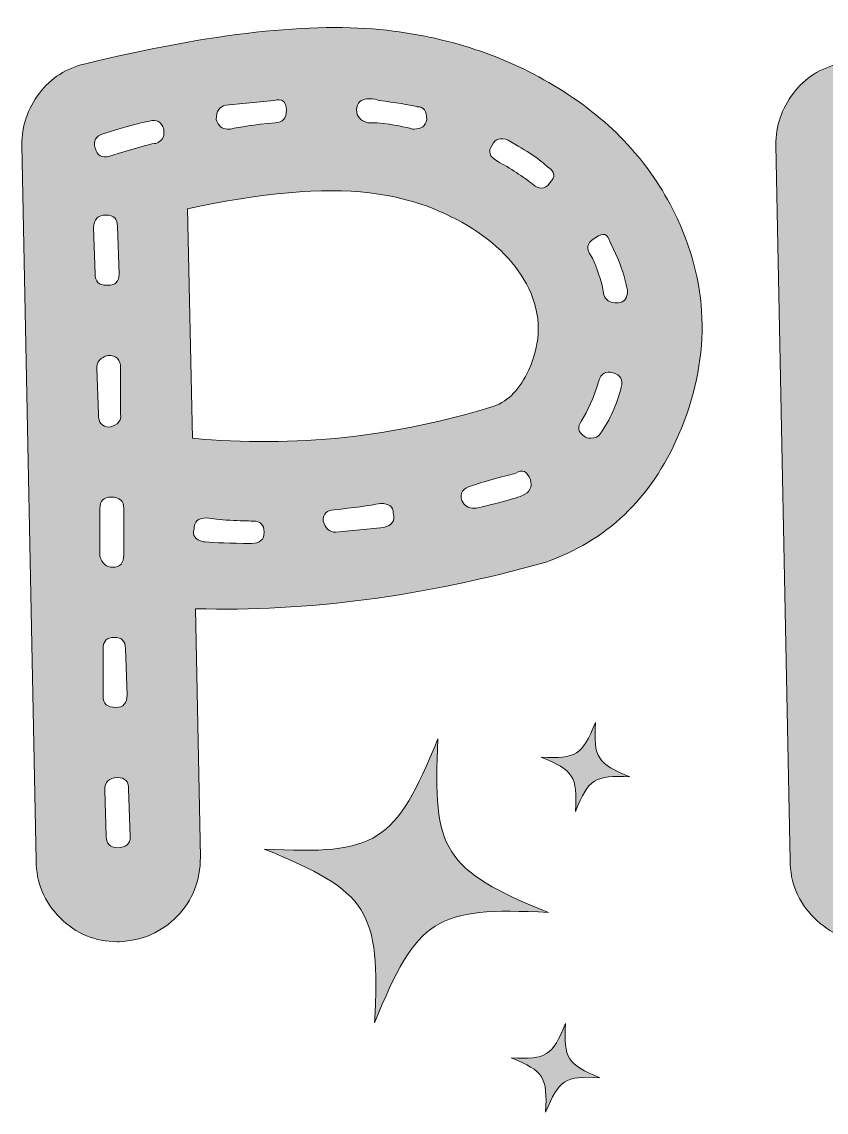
# Model space of a CAD drawing. Header units: inches. Extents: x 1.7 to 13.2, y -16.3 to -1.7.
# Drawn here: x 6.721 to 9.007, y -4.813 to -1.713 of the extents above; entities that cross this region are included whole.
import ezdxf

# ---------------------------------------------------------------- set-up
doc = ezdxf.new("R2010")
doc.units = ezdxf.units.IN
doc.header["$MEASUREMENT"] = 0
doc.layers.add('Layer 1', color=7, linetype='Continuous')

# ---------------------------------------------------------------- blocks, each defined once
blk = doc.blocks.new('block 6')
at = {"layer": 'Layer 1', "true_color": 0xffffff}
h = blk.add_hatch(color=7, dxfattribs=at)
h.dxf.hatch_style = 2
edge = h.paths.add_edge_path()
edge.add_spline(control_points=[(8.1965, -3.8039), (8.2967, -3.8091), (8.3129, -3.7988), (8.3508, -3.7059), (8.3456, -3.8061), (8.3559, -3.8223), (8.4488, -3.8602), (8.3486, -3.855), (8.3324, -3.8653), (8.2945, -3.9582), (8.2997, -3.858), (8.2894, -3.8418), (8.1965, -3.8039)], knot_values=[0, 0, 0, 0, 1, 1, 1, 2, 2, 2, 3, 3, 3, 4, 4, 4, 4], degree=3, periodic=1)
h = blk.add_hatch(color=7, dxfattribs=at)
h.dxf.hatch_style = 2
edge = h.paths.add_edge_path()
edge.add_spline(control_points=[(7.4097, -4.0653), (7.7304, -4.082), (7.7822, -4.0491), (7.9035, -3.7517), (7.8868, -4.0724), (7.9198, -4.1243), (8.2171, -4.2456), (7.8964, -4.2289), (7.8445, -4.2618), (7.7233, -4.5592), (7.7399, -4.2385), (7.707, -4.1866), (7.4097, -4.0653)], knot_values=[0, 0, 0, 0, 1, 1, 1, 2, 2, 2, 3, 3, 3, 4, 4, 4, 4], degree=3, periodic=1)
h = blk.add_hatch(color=7, dxfattribs=at)
h.dxf.hatch_style = 2
edge = h.paths.add_edge_path()
edge.add_spline(control_points=[(8.1115, -4.6591), (8.2118, -4.6643), (8.228, -4.654), (8.2659, -4.5611), (8.2607, -4.6613), (8.2709, -4.6775), (8.3639, -4.7154), (8.2637, -4.7102), (8.2474, -4.7205), (8.2095, -4.8134), (8.2148, -4.7132), (8.2045, -4.697), (8.1115, -4.6591)], knot_values=[0, 0, 0, 0, 1, 1, 1, 2, 2, 2, 3, 3, 3, 4, 4, 4, 4], degree=3, periodic=1)
at = {"layer": 'Layer 1', "lineweight": 0}
for points in [[(8.1965, -3.8039), (8.2967, -3.8091), (8.3129, -3.7988), (8.3508, -3.7059), (8.3456, -3.8061), (8.3559, -3.8223), (8.4488, -3.8602), (8.3486, -3.855), (8.3324, -3.8653), (8.2945, -3.9582), (8.2997, -3.858), (8.2894, -3.8418), (8.1965, -3.8039)], [(7.4097, -4.0653), (7.7304, -4.082), (7.7822, -4.0491), (7.9035, -3.7517), (7.8868, -4.0724), (7.9198, -4.1243), (8.2171, -4.2456), (7.8964, -4.2289), (7.8445, -4.2618), (7.7233, -4.5592), (7.7399, -4.2385), (7.707, -4.1866), (7.4097, -4.0653)], [(8.1115, -4.6591), (8.2118, -4.6643), (8.228, -4.654), (8.2659, -4.5611), (8.2607, -4.6613), (8.2709, -4.6775), (8.3639, -4.7154), (8.2637, -4.7102), (8.2474, -4.7205), (8.2095, -4.8134), (8.2148, -4.7132), (8.2045, -4.697), (8.1115, -4.6591)]]:
    blk.add_open_spline(points, degree=3, knots=[0, 0, 0, 0, 1, 1, 1, 2, 2, 2, 3, 3, 3, 4, 4, 4, 4], dxfattribs=at)
blk = doc.blocks.new('block 30')
at = {"layer": 'Layer 1', "true_color": 0xffffff}
h = blk.add_hatch(color=7, dxfattribs=at)
h.dxf.hatch_style = 2
edge = h.paths.add_edge_path()
edge.add_spline(control_points=[(6.7209, -2.0637), (6.7209, -2.0094), (6.7375, -1.9603), (6.7707, -1.9165), (6.804, -1.8728), (6.8477, -1.8448), (6.9021, -1.8327), (7.2615, -1.7451), (7.5469, -1.7134), (7.7583, -1.7376), (7.9455, -1.7587), (8.113, -1.8168), (8.2611, -1.912), (8.409, -2.0071), (8.5162, -2.1271), (8.5828, -2.2721), (8.6762, -2.4714), (8.6779, -2.6768), (8.5873, -2.8881), (8.5086, -3.0693), (8.3818, -3.1902), (8.2068, -3.2505), (7.8625, -3.3472), (7.5318, -3.391), (7.2147, -3.3819), (7.2147, -3.3819), (7.2283, -4.0886), (7.2283, -4.0886), (7.2283, -4.155), (7.2063, -4.2109), (7.1625, -4.2562), (7.1187, -4.3015), (7.0635, -4.3257), (6.9972, -4.3287), (6.9972, -4.3287), (6.9927, -4.3287), (6.9927, -4.3287), (6.9293, -4.3287), (6.8749, -4.306), (6.8296, -4.2607), (6.7843, -4.2154), (6.7617, -4.1611), (6.7617, -4.0976), (6.7617, -4.0976), (6.7209, -2.0637), (6.7209, -2.0637)], knot_values=[0, 0, 0, 0, 1, 1, 1, 2, 2, 2, 3, 3, 3, 4, 4, 4, 5, 5, 5, 6, 6, 6, 7, 7, 7, 8, 8, 8, 9, 9, 9, 10, 10, 10, 11, 11, 11, 12, 12, 12, 13, 13, 13, 14, 14, 14, 15, 15, 15, 15], degree=3, periodic=1)
edge = h.paths.add_edge_path()
edge.add_spline(control_points=[(6.961, -2.263), (6.9368, -2.263), (6.9248, -2.2751), (6.9248, -2.2993), (6.9248, -2.2993), (6.9293, -2.4307), (6.9293, -2.4307), (6.9293, -2.4518), (6.9399, -2.4624), (6.961, -2.4624), (6.961, -2.4624), (6.9655, -2.4624), (6.9655, -2.4624), (6.9867, -2.4624), (6.9972, -2.4518), (6.9972, -2.4307), (6.9972, -2.4307), (6.9927, -2.2948), (6.9927, -2.2948), (6.9927, -2.2736), (6.9821, -2.263), (6.961, -2.263)], knot_values=[0, 0, 0, 0, 1, 1, 1, 2, 2, 2, 3, 3, 3, 4, 4, 4, 5, 5, 5, 6, 6, 6, 7, 7, 7, 7], degree=3, periodic=1)
edge = h.paths.add_edge_path()
edge.add_spline(control_points=[(6.9519, -2.032), (6.9308, -2.038), (6.9233, -2.0516), (6.9293, -2.0728), (6.9353, -2.0939), (6.9489, -2.1015), (6.9701, -2.0954), (7.0395, -2.0743), (7.0817, -2.0622), (7.0969, -2.0592), (7.1029, -2.0592), (7.1075, -2.0577), (7.1105, -2.0547), (7.1224, -2.0486), (7.127, -2.0365), (7.1241, -2.0184), (7.1179, -1.9973), (7.1043, -1.9897), (7.0833, -1.9958), (7.0622, -1.9988), (7.0184, -2.0109), (6.9519, -2.032)], knot_values=[0, 0, 0, 0, 1, 1, 1, 2, 2, 2, 3, 3, 3, 4, 4, 4, 5, 5, 5, 6, 6, 6, 7, 7, 7, 7], degree=3, periodic=1)
edge = h.paths.add_edge_path()
edge.add_spline(control_points=[(6.9338, -2.6979), (6.9338, -2.6979), (6.9384, -2.8293), (6.9384, -2.8293), (6.9384, -2.8535), (6.9489, -2.8655), (6.9701, -2.8655), (6.9942, -2.8595), (7.0048, -2.8474), (7.0018, -2.8293), (7.0018, -2.8293), (7.0018, -2.6979), (7.0018, -2.6979), (7.0018, -2.6738), (6.9897, -2.6617), (6.9655, -2.6617), (6.9444, -2.6677), (6.9338, -2.6798), (6.9338, -2.6979)], knot_values=[0, 0, 0, 0, 1, 1, 1, 2, 2, 2, 3, 3, 3, 4, 4, 4, 5, 5, 5, 6, 6, 6, 6], degree=3, periodic=1)
edge = h.paths.add_edge_path()
edge.add_spline(control_points=[(6.9429, -3.0965), (6.9429, -3.0965), (6.9429, -3.2324), (6.9429, -3.2324), (6.9489, -3.2536), (6.961, -3.2641), (6.9791, -3.2641), (7.0003, -3.2641), (7.0108, -3.2521), (7.0108, -3.2279), (7.0108, -3.2279), (7.0108, -3.0965), (7.0108, -3.0965), (7.0108, -3.0754), (6.9988, -3.0648), (6.9746, -3.0648), (6.9535, -3.0648), (6.9429, -3.0754), (6.9429, -3.0965)], knot_values=[0, 0, 0, 0, 1, 1, 1, 2, 2, 2, 3, 3, 3, 4, 4, 4, 5, 5, 5, 6, 6, 6, 6], degree=3, periodic=1)
edge = h.paths.add_edge_path()
edge.add_spline(control_points=[(6.9519, -3.4951), (6.9519, -3.4951), (6.9519, -3.6311), (6.9519, -3.6311), (6.9519, -3.6523), (6.964, -3.6628), (6.9882, -3.6628), (7.0093, -3.6628), (7.0199, -3.6508), (7.0199, -3.6265), (7.0199, -3.6265), (7.0154, -3.4951), (7.0154, -3.4951), (7.0154, -3.4741), (7.0048, -3.4634), (6.9837, -3.4634), (6.9625, -3.4634), (6.9519, -3.4741), (6.9519, -3.4951)], knot_values=[0, 0, 0, 0, 1, 1, 1, 2, 2, 2, 3, 3, 3, 4, 4, 4, 5, 5, 5, 6, 6, 6, 6], degree=3, periodic=1)
edge = h.paths.add_edge_path()
edge.add_spline(control_points=[(6.9927, -4.0614), (7.0169, -4.0614), (7.029, -4.0508), (7.029, -4.0297), (7.029, -4.0297), (7.0244, -3.8938), (7.0244, -3.8938), (7.0244, -3.8727), (7.0139, -3.8621), (6.9927, -3.8621), (6.9686, -3.8621), (6.9565, -3.8742), (6.9565, -3.8983), (6.9565, -3.8983), (6.961, -4.0297), (6.961, -4.0297), (6.961, -4.0508), (6.9716, -4.0614), (6.9927, -4.0614)], knot_values=[0, 0, 0, 0, 1, 1, 1, 2, 2, 2, 3, 3, 3, 4, 4, 4, 5, 5, 5, 6, 6, 6, 6], degree=3, periodic=1)
edge = h.paths.add_edge_path()
edge.add_spline(control_points=[(7.7085, -2.1996), (7.5754, -2.1845), (7.4033, -2.1996), (7.192, -2.2449), (7.192, -2.2449), (7.2056, -2.8972), (7.2056, -2.8972), (7.4955, -2.9244), (7.7809, -2.8942), (8.0618, -2.8066), (8.1039, -2.7915), (8.1372, -2.7568), (8.1615, -2.7025), (8.1977, -2.6239), (8.1977, -2.5469), (8.1615, -2.4714), (8.1281, -2.402), (8.07, -2.3423), (7.987, -2.2925), (7.9039, -2.2427), (7.811, -2.2117), (7.7085, -2.1996)], knot_values=[0, 0, 0, 0, 1, 1, 1, 2, 2, 2, 3, 3, 3, 4, 4, 4, 5, 5, 5, 6, 6, 6, 7, 7, 7, 7], degree=3, periodic=1)
edge = h.paths.add_edge_path()
edge.add_spline(control_points=[(7.3732, -3.1962), (7.3974, -3.1962), (7.4095, -3.1857), (7.4095, -3.1645), (7.4095, -3.1434), (7.3988, -3.1327), (7.3778, -3.1327), (7.3625, -3.1327), (7.3407, -3.1321), (7.312, -3.1305), (7.2833, -3.129), (7.2615, -3.1268), (7.2464, -3.1237), (7.2221, -3.1237), (7.2102, -3.1343), (7.2102, -3.1554), (7.204, -3.1735), (7.213, -3.1857), (7.2373, -3.1916), (7.2373, -3.1916), (7.2419, -3.1916), (7.2419, -3.1916), (7.269, -3.1947), (7.3127, -3.1962), (7.3732, -3.1962)], knot_values=[0, 0, 0, 0, 1, 1, 1, 2, 2, 2, 3, 3, 3, 4, 4, 4, 5, 5, 5, 6, 6, 6, 7, 7, 7, 8, 8, 8, 8], degree=3, periodic=1)
edge = h.paths.add_edge_path()
edge.add_spline(control_points=[(7.3008, -1.9505), (7.2826, -1.9535), (7.2736, -1.9671), (7.2736, -1.9912), (7.2796, -2.0094), (7.29, -2.0184), (7.3053, -2.0184), (7.3053, -2.0184), (7.3143, -2.0184), (7.3143, -2.0184), (7.3385, -2.0124), (7.3806, -2.0063), (7.4412, -2.0003), (7.4622, -2.0003), (7.4729, -1.9883), (7.4729, -1.9641), (7.4729, -1.9399), (7.4608, -1.9308), (7.4367, -1.9369), (7.4367, -1.9369), (7.3008, -1.9505), (7.3008, -1.9505)], knot_values=[0, 0, 0, 0, 1, 1, 1, 2, 2, 2, 3, 3, 3, 4, 4, 4, 5, 5, 5, 6, 6, 6, 7, 7, 7, 7], degree=3, periodic=1)
edge = h.paths.add_edge_path()
edge.add_spline(control_points=[(7.7492, -3.1509), (7.7734, -3.1449), (7.7825, -3.1313), (7.7764, -3.1101), (7.7764, -3.092), (7.7643, -3.0829), (7.7402, -3.0829), (7.7068, -3.089), (7.6632, -3.0951), (7.6088, -3.101), (7.5877, -3.101), (7.5771, -3.1117), (7.5771, -3.1327), (7.5831, -3.154), (7.5952, -3.1645), (7.6133, -3.1645), (7.6133, -3.1645), (7.7492, -3.1509), (7.7492, -3.1509)], knot_values=[0, 0, 0, 0, 1, 1, 1, 2, 2, 2, 3, 3, 3, 4, 4, 4, 5, 5, 5, 6, 6, 6, 6], degree=3, periodic=1)
edge = h.paths.add_edge_path()
edge.add_spline(control_points=[(7.7085, -1.9323), (7.6842, -1.9323), (7.6722, -1.943), (7.6722, -1.9641), (7.6722, -1.9822), (7.6828, -1.9943), (7.7039, -2.0003), (7.7039, -2.0003), (7.7311, -2.0003), (7.7311, -2.0003), (7.7793, -2.0063), (7.8127, -2.0124), (7.8308, -2.0184), (7.8308, -2.0184), (7.8353, -2.0184), (7.8353, -2.0184), (7.8563, -2.0184), (7.8685, -2.0094), (7.8715, -1.9912), (7.8715, -1.9671), (7.8625, -1.955), (7.8444, -1.955), (7.8201, -1.949), (7.7838, -1.943), (7.7356, -1.9369), (7.7295, -1.9339), (7.7204, -1.9323), (7.7085, -1.9323)], knot_values=[0, 0, 0, 0, 1, 1, 1, 2, 2, 2, 3, 3, 3, 4, 4, 4, 5, 5, 5, 6, 6, 6, 7, 7, 7, 8, 8, 8, 9, 9, 9, 9], degree=3, periodic=1)
edge = h.paths.add_edge_path()
edge.add_spline(control_points=[(8.1433, -3.0603), (8.1644, -3.0512), (8.1719, -3.0362), (8.166, -3.015), (8.1569, -2.9909), (8.1433, -2.9848), (8.1252, -2.9968), (8.113, -2.9999), (8.0927, -3.0052), (8.064, -3.0127), (8.0353, -3.0203), (8.0135, -3.0271), (7.9984, -3.0331), (7.9741, -3.0392), (7.965, -3.0528), (7.9712, -3.0739), (7.9772, -3.089), (7.9893, -3.0965), (8.0074, -3.0965), (8.0074, -3.0965), (8.012, -3.0965), (8.012, -3.0965), (8.0239, -3.0936), (8.0451, -3.0883), (8.0754, -3.0806), (8.1055, -3.0732), (8.1281, -3.0664), (8.1433, -3.0603)], knot_values=[0, 0, 0, 0, 1, 1, 1, 2, 2, 2, 3, 3, 3, 4, 4, 4, 5, 5, 5, 6, 6, 6, 7, 7, 7, 8, 8, 8, 9, 9, 9, 9], degree=3, periodic=1)
edge = h.paths.add_edge_path()
edge.add_spline(control_points=[(8.0573, -2.0637), (8.0451, -2.0818), (8.0496, -2.0969), (8.0709, -2.109), (8.11, -2.1302), (8.1447, -2.1528), (8.1751, -2.177), (8.181, -2.183), (8.1886, -2.186), (8.1977, -2.186), (8.2068, -2.186), (8.2142, -2.1815), (8.2204, -2.1724), (8.2385, -2.1543), (8.2368, -2.1392), (8.2158, -2.1271), (8.1946, -2.106), (8.1569, -2.0803), (8.1026, -2.0501), (8.0813, -2.0411), (8.0663, -2.0456), (8.0573, -2.0637)], knot_values=[0, 0, 0, 0, 1, 1, 1, 2, 2, 2, 3, 3, 3, 4, 4, 4, 5, 5, 5, 6, 6, 6, 7, 7, 7, 7], degree=3, periodic=1)
edge = h.paths.add_edge_path()
edge.add_spline(control_points=[(8.311, -2.8474), (8.2987, -2.8655), (8.3019, -2.8806), (8.32, -2.8927), (8.3229, -2.8957), (8.3291, -2.8972), (8.3381, -2.8972), (8.3501, -2.8972), (8.3591, -2.8927), (8.3653, -2.8837), (8.3925, -2.8444), (8.412, -2.8006), (8.4242, -2.7523), (8.4301, -2.7311), (8.4226, -2.7176), (8.4016, -2.7115), (8.3803, -2.7055), (8.3667, -2.713), (8.3608, -2.7342), (8.3456, -2.7825), (8.3291, -2.8202), (8.311, -2.8474)], knot_values=[0, 0, 0, 0, 1, 1, 1, 2, 2, 2, 3, 3, 3, 4, 4, 4, 5, 5, 5, 6, 6, 6, 7, 7, 7, 7], degree=3, periodic=1)
edge = h.paths.add_edge_path()
edge.add_spline(control_points=[(8.3517, -2.3265), (8.3305, -2.3385), (8.3246, -2.3536), (8.3336, -2.3718), (8.3336, -2.3718), (8.3427, -2.3854), (8.3427, -2.3854), (8.3608, -2.4276), (8.3712, -2.4624), (8.3744, -2.4895), (8.3803, -2.5046), (8.3909, -2.5122), (8.4061, -2.5122), (8.4061, -2.5122), (8.4152, -2.5122), (8.4152, -2.5122), (8.4333, -2.5122), (8.4423, -2.5001), (8.4423, -2.476), (8.4333, -2.4337), (8.4197, -2.3944), (8.4016, -2.3582), (8.4016, -2.3582), (8.3925, -2.3401), (8.3925, -2.3401), (8.3863, -2.3159), (8.3727, -2.3114), (8.3517, -2.3265)], knot_values=[0, 0, 0, 0, 1, 1, 1, 2, 2, 2, 3, 3, 3, 4, 4, 4, 5, 5, 5, 6, 6, 6, 7, 7, 7, 8, 8, 8, 9, 9, 9, 9], degree=3, periodic=1)
h = blk.add_hatch(color=7, dxfattribs=at)
h.dxf.hatch_style = 2
edge = h.paths.add_edge_path()
edge.add_spline(control_points=[(8.8635, -2.0637), (8.8635, -2.0094), (8.8801, -1.9603), (8.9133, -1.9165), (8.9465, -1.8728), (8.9903, -1.8448), (9.0447, -1.8327), (9.4041, -1.7451), (9.6895, -1.7134), (9.9009, -1.7376), (10.0881, -1.7587), (10.2556, -1.8168), (10.4037, -1.912), (10.5516, -2.0071), (10.6588, -2.1271), (10.7253, -2.2721), (10.8188, -2.4714), (10.8205, -2.6768), (10.7299, -2.8881), (10.6512, -3.0693), (10.5244, -3.1902), (10.3494, -3.2505), (10.0051, -3.3472), (9.6744, -3.391), (9.3573, -3.3819), (9.3573, -3.3819), (9.3709, -4.0886), (9.3709, -4.0886), (9.3709, -4.155), (9.3489, -4.2109), (9.3051, -4.2562), (9.2613, -4.3015), (9.2061, -4.3257), (9.1398, -4.3287), (9.1398, -4.3287), (9.1353, -4.3287), (9.1353, -4.3287), (9.0719, -4.3287), (9.0175, -4.306), (8.9722, -4.2607), (8.9269, -4.2154), (8.9043, -4.1611), (8.9043, -4.0976), (8.9043, -4.0976), (8.8635, -2.0637), (8.8635, -2.0637)], knot_values=[0, 0, 0, 0, 1, 1, 1, 2, 2, 2, 3, 3, 3, 4, 4, 4, 5, 5, 5, 6, 6, 6, 7, 7, 7, 8, 8, 8, 9, 9, 9, 10, 10, 10, 11, 11, 11, 12, 12, 12, 13, 13, 13, 14, 14, 14, 15, 15, 15, 15], degree=3, periodic=1)
edge = h.paths.add_edge_path()
edge.add_spline(control_points=[(9.1036, -2.263), (9.0794, -2.263), (9.0673, -2.2751), (9.0673, -2.2993), (9.0673, -2.2993), (9.0719, -2.4307), (9.0719, -2.4307), (9.0719, -2.4518), (9.0824, -2.4624), (9.1036, -2.4624), (9.1036, -2.4624), (9.1081, -2.4624), (9.1081, -2.4624), (9.1293, -2.4624), (9.1398, -2.4518), (9.1398, -2.4307), (9.1398, -2.4307), (9.1353, -2.2948), (9.1353, -2.2948), (9.1353, -2.2736), (9.1247, -2.263), (9.1036, -2.263)], knot_values=[0, 0, 0, 0, 1, 1, 1, 2, 2, 2, 3, 3, 3, 4, 4, 4, 5, 5, 5, 6, 6, 6, 7, 7, 7, 7], degree=3, periodic=1)
edge = h.paths.add_edge_path()
edge.add_spline(control_points=[(9.0945, -2.032), (9.0734, -2.038), (9.0658, -2.0516), (9.0719, -2.0728), (9.0779, -2.0939), (9.0915, -2.1015), (9.1126, -2.0954), (9.1821, -2.0743), (9.2242, -2.0622), (9.2395, -2.0592), (9.2455, -2.0592), (9.2501, -2.0577), (9.2531, -2.0547), (9.265, -2.0486), (9.2695, -2.0365), (9.2667, -2.0184), (9.2605, -1.9973), (9.2469, -1.9897), (9.2259, -1.9958), (9.2048, -1.9988), (9.161, -2.0109), (9.0945, -2.032)], knot_values=[0, 0, 0, 0, 1, 1, 1, 2, 2, 2, 3, 3, 3, 4, 4, 4, 5, 5, 5, 6, 6, 6, 7, 7, 7, 7], degree=3, periodic=1)
edge = h.paths.add_edge_path()
edge.add_spline(control_points=[(9.0764, -2.6979), (9.0764, -2.6979), (9.0809, -2.8293), (9.0809, -2.8293), (9.0809, -2.8535), (9.0915, -2.8655), (9.1126, -2.8655), (9.1368, -2.8595), (9.1474, -2.8474), (9.1444, -2.8293), (9.1444, -2.8293), (9.1444, -2.6979), (9.1444, -2.6979), (9.1444, -2.6738), (9.1323, -2.6617), (9.1081, -2.6617), (9.087, -2.6677), (9.0764, -2.6798), (9.0764, -2.6979)], knot_values=[0, 0, 0, 0, 1, 1, 1, 2, 2, 2, 3, 3, 3, 4, 4, 4, 5, 5, 5, 6, 6, 6, 6], degree=3, periodic=1)
edge = h.paths.add_edge_path()
edge.add_spline(control_points=[(9.0855, -3.0965), (9.0855, -3.0965), (9.0855, -3.2324), (9.0855, -3.2324), (9.0915, -3.2536), (9.1036, -3.2641), (9.1217, -3.2641), (9.1428, -3.2641), (9.1534, -3.2521), (9.1534, -3.2279), (9.1534, -3.2279), (9.1534, -3.0965), (9.1534, -3.0965), (9.1534, -3.0754), (9.1413, -3.0648), (9.1172, -3.0648), (9.096, -3.0648), (9.0855, -3.0754), (9.0855, -3.0965)], knot_values=[0, 0, 0, 0, 1, 1, 1, 2, 2, 2, 3, 3, 3, 4, 4, 4, 5, 5, 5, 6, 6, 6, 6], degree=3, periodic=1)
edge = h.paths.add_edge_path()
edge.add_spline(control_points=[(9.0945, -3.4951), (9.0945, -3.4951), (9.0945, -3.6311), (9.0945, -3.6311), (9.0945, -3.6523), (9.1066, -3.6628), (9.1308, -3.6628), (9.1519, -3.6628), (9.1625, -3.6508), (9.1625, -3.6265), (9.1625, -3.6265), (9.1579, -3.4951), (9.1579, -3.4951), (9.1579, -3.4741), (9.1474, -3.4634), (9.1262, -3.4634), (9.1051, -3.4634), (9.0945, -3.4741), (9.0945, -3.4951)], knot_values=[0, 0, 0, 0, 1, 1, 1, 2, 2, 2, 3, 3, 3, 4, 4, 4, 5, 5, 5, 6, 6, 6, 6], degree=3, periodic=1)
edge = h.paths.add_edge_path()
edge.add_spline(control_points=[(9.1353, -4.0614), (9.1595, -4.0614), (9.1715, -4.0508), (9.1715, -4.0297), (9.1715, -4.0297), (9.167, -3.8938), (9.167, -3.8938), (9.167, -3.8727), (9.1564, -3.8621), (9.1353, -3.8621), (9.1111, -3.8621), (9.0991, -3.8742), (9.0991, -3.8983), (9.0991, -3.8983), (9.1036, -4.0297), (9.1036, -4.0297), (9.1036, -4.0508), (9.1142, -4.0614), (9.1353, -4.0614)], knot_values=[0, 0, 0, 0, 1, 1, 1, 2, 2, 2, 3, 3, 3, 4, 4, 4, 5, 5, 5, 6, 6, 6, 6], degree=3, periodic=1)
edge = h.paths.add_edge_path()
edge.add_spline(control_points=[(9.851, -2.1996), (9.718, -2.1845), (9.5459, -2.1996), (9.3346, -2.2449), (9.3346, -2.2449), (9.3482, -2.8972), (9.3482, -2.8972), (9.6381, -2.9244), (9.9235, -2.8942), (10.2044, -2.8066), (10.2465, -2.7915), (10.2798, -2.7568), (10.3041, -2.7025), (10.3403, -2.6239), (10.3403, -2.5469), (10.3041, -2.4714), (10.2707, -2.402), (10.2126, -2.3423), (10.1296, -2.2925), (10.0465, -2.2427), (9.9536, -2.2117), (9.851, -2.1996)], knot_values=[0, 0, 0, 0, 1, 1, 1, 2, 2, 2, 3, 3, 3, 4, 4, 4, 5, 5, 5, 6, 6, 6, 7, 7, 7, 7], degree=3, periodic=1)
edge = h.paths.add_edge_path()
edge.add_spline(control_points=[(9.5158, -3.1962), (9.54, -3.1962), (9.5521, -3.1857), (9.5521, -3.1645), (9.5521, -3.1434), (9.5414, -3.1327), (9.5203, -3.1327), (9.5051, -3.1327), (9.4833, -3.1321), (9.4546, -3.1305), (9.4259, -3.129), (9.4041, -3.1268), (9.389, -3.1237), (9.3647, -3.1237), (9.3527, -3.1343), (9.3527, -3.1554), (9.3466, -3.1735), (9.3556, -3.1857), (9.3799, -3.1916), (9.3799, -3.1916), (9.3844, -3.1916), (9.3844, -3.1916), (9.4116, -3.1947), (9.4553, -3.1962), (9.5158, -3.1962)], knot_values=[0, 0, 0, 0, 1, 1, 1, 2, 2, 2, 3, 3, 3, 4, 4, 4, 5, 5, 5, 6, 6, 6, 7, 7, 7, 8, 8, 8, 8], degree=3, periodic=1)
edge = h.paths.add_edge_path()
edge.add_spline(control_points=[(9.4433, -1.9505), (9.4252, -1.9535), (9.4162, -1.9671), (9.4162, -1.9912), (9.4222, -2.0094), (9.4326, -2.0184), (9.4479, -2.0184), (9.4479, -2.0184), (9.4569, -2.0184), (9.4569, -2.0184), (9.4811, -2.0124), (9.5232, -2.0063), (9.5838, -2.0003), (9.6048, -2.0003), (9.6155, -1.9883), (9.6155, -1.9641), (9.6155, -1.9399), (9.6034, -1.9308), (9.5792, -1.9369), (9.5792, -1.9369), (9.4433, -1.9505), (9.4433, -1.9505)], knot_values=[0, 0, 0, 0, 1, 1, 1, 2, 2, 2, 3, 3, 3, 4, 4, 4, 5, 5, 5, 6, 6, 6, 7, 7, 7, 7], degree=3, periodic=1)
edge = h.paths.add_edge_path()
edge.add_spline(control_points=[(9.8918, -3.1509), (9.916, -3.1449), (9.925, -3.1313), (9.919, -3.1101), (9.919, -3.092), (9.9069, -3.0829), (9.8828, -3.0829), (9.8494, -3.089), (9.8057, -3.0951), (9.7514, -3.101), (9.7302, -3.101), (9.7197, -3.1117), (9.7197, -3.1327), (9.7257, -3.154), (9.7378, -3.1645), (9.7559, -3.1645), (9.7559, -3.1645), (9.8918, -3.1509), (9.8918, -3.1509)], knot_values=[0, 0, 0, 0, 1, 1, 1, 2, 2, 2, 3, 3, 3, 4, 4, 4, 5, 5, 5, 6, 6, 6, 6], degree=3, periodic=1)
edge = h.paths.add_edge_path()
edge.add_spline(control_points=[(9.851, -1.9323), (9.8267, -1.9323), (9.8148, -1.943), (9.8148, -1.9641), (9.8148, -1.9822), (9.8254, -1.9943), (9.8465, -2.0003), (9.8465, -2.0003), (9.8737, -2.0003), (9.8737, -2.0003), (9.9219, -2.0063), (9.9552, -2.0124), (9.9734, -2.0184), (9.9734, -2.0184), (9.9779, -2.0184), (9.9779, -2.0184), (9.9989, -2.0184), (10.0111, -2.0094), (10.0141, -1.9912), (10.0141, -1.9671), (10.0051, -1.955), (9.9869, -1.955), (9.9626, -1.949), (9.9264, -1.943), (9.8782, -1.9369), (9.872, -1.9339), (9.863, -1.9323), (9.851, -1.9323)], knot_values=[0, 0, 0, 0, 1, 1, 1, 2, 2, 2, 3, 3, 3, 4, 4, 4, 5, 5, 5, 6, 6, 6, 7, 7, 7, 8, 8, 8, 9, 9, 9, 9], degree=3, periodic=1)
edge = h.paths.add_edge_path()
edge.add_spline(control_points=[(10.2859, -3.0603), (10.3069, -3.0512), (10.3145, -3.0362), (10.3086, -3.015), (10.2995, -2.9909), (10.2859, -2.9848), (10.2678, -2.9968), (10.2556, -2.9999), (10.2353, -3.0052), (10.2066, -3.0127), (10.1779, -3.0203), (10.1561, -3.0271), (10.141, -3.0331), (10.1167, -3.0392), (10.1076, -3.0528), (10.1138, -3.0739), (10.1198, -3.089), (10.1319, -3.0965), (10.15, -3.0965), (10.15, -3.0965), (10.1546, -3.0965), (10.1546, -3.0965), (10.1665, -3.0936), (10.1876, -3.0883), (10.218, -3.0806), (10.248, -3.0732), (10.2707, -3.0664), (10.2859, -3.0603)], knot_values=[0, 0, 0, 0, 1, 1, 1, 2, 2, 2, 3, 3, 3, 4, 4, 4, 5, 5, 5, 6, 6, 6, 7, 7, 7, 8, 8, 8, 9, 9, 9, 9], degree=3, periodic=1)
edge = h.paths.add_edge_path()
edge.add_spline(control_points=[(10.1999, -2.0637), (10.1876, -2.0818), (10.1922, -2.0969), (10.2134, -2.109), (10.2526, -2.1302), (10.2873, -2.1528), (10.3176, -2.177), (10.3235, -2.183), (10.3312, -2.186), (10.3403, -2.186), (10.3494, -2.186), (10.3568, -2.1815), (10.3629, -2.1724), (10.3811, -2.1543), (10.3794, -2.1392), (10.3584, -2.1271), (10.3371, -2.106), (10.2995, -2.0803), (10.2452, -2.0501), (10.2239, -2.0411), (10.2089, -2.0456), (10.1999, -2.0637)], knot_values=[0, 0, 0, 0, 1, 1, 1, 2, 2, 2, 3, 3, 3, 4, 4, 4, 5, 5, 5, 6, 6, 6, 7, 7, 7, 7], degree=3, periodic=1)
edge = h.paths.add_edge_path()
edge.add_spline(control_points=[(10.4535, -2.8474), (10.4413, -2.8655), (10.4445, -2.8806), (10.4626, -2.8927), (10.4655, -2.8957), (10.4717, -2.8972), (10.4807, -2.8972), (10.4927, -2.8972), (10.5017, -2.8927), (10.5079, -2.8837), (10.5351, -2.8444), (10.5546, -2.8006), (10.5668, -2.7523), (10.5727, -2.7311), (10.5651, -2.7176), (10.5441, -2.7115), (10.5229, -2.7055), (10.5093, -2.713), (10.5034, -2.7342), (10.4881, -2.7825), (10.4717, -2.8202), (10.4535, -2.8474)], knot_values=[0, 0, 0, 0, 1, 1, 1, 2, 2, 2, 3, 3, 3, 4, 4, 4, 5, 5, 5, 6, 6, 6, 7, 7, 7, 7], degree=3, periodic=1)
edge = h.paths.add_edge_path()
edge.add_spline(control_points=[(10.4943, -2.3265), (10.473, -2.3385), (10.4671, -2.3536), (10.4762, -2.3718), (10.4762, -2.3718), (10.4853, -2.3854), (10.4853, -2.3854), (10.5034, -2.4276), (10.5138, -2.4624), (10.517, -2.4895), (10.5229, -2.5046), (10.5334, -2.5122), (10.5487, -2.5122), (10.5487, -2.5122), (10.5577, -2.5122), (10.5577, -2.5122), (10.5759, -2.5122), (10.5849, -2.5001), (10.5849, -2.476), (10.5759, -2.4337), (10.5623, -2.3944), (10.5441, -2.3582), (10.5441, -2.3582), (10.5351, -2.3401), (10.5351, -2.3401), (10.5289, -2.3159), (10.5153, -2.3114), (10.4943, -2.3265)], knot_values=[0, 0, 0, 0, 1, 1, 1, 2, 2, 2, 3, 3, 3, 4, 4, 4, 5, 5, 5, 6, 6, 6, 7, 7, 7, 8, 8, 8, 9, 9, 9, 9], degree=3, periodic=1)
at = {"layer": 'Layer 1', "lineweight": 0}
for points, knots in [([(6.7209, -2.0637), (6.7209, -2.0094), (6.7375, -1.9603), (6.7707, -1.9165), (6.804, -1.8728), (6.8477, -1.8448), (6.9021, -1.8327), (7.2615, -1.7451), (7.5469, -1.7134), (7.7583, -1.7376), (7.9455, -1.7587), (8.113, -1.8168), (8.2611, -1.912), (8.409, -2.0071), (8.5162, -2.1271), (8.5828, -2.2721), (8.6762, -2.4714), (8.6779, -2.6768), (8.5873, -2.8881), (8.5086, -3.0693), (8.3818, -3.1902), (8.2068, -3.2505), (7.8625, -3.3472), (7.5318, -3.391), (7.2147, -3.3819), (7.2147, -3.3819), (7.2283, -4.0886), (7.2283, -4.0886), (7.2283, -4.155), (7.2063, -4.2109), (7.1625, -4.2562), (7.1187, -4.3015), (7.0635, -4.3257), (6.9972, -4.3287), (6.9972, -4.3287), (6.9927, -4.3287), (6.9927, -4.3287), (6.9293, -4.3287), (6.8749, -4.306), (6.8296, -4.2607), (6.7843, -4.2154), (6.7617, -4.1611), (6.7617, -4.0976), (6.7617, -4.0976), (6.7209, -2.0637), (6.7209, -2.0637)], [0, 0, 0, 0, 1, 1, 1, 2, 2, 2, 3, 3, 3, 4, 4, 4, 5, 5, 5, 6, 6, 6, 7, 7, 7, 8, 8, 8, 9, 9, 9, 10, 10, 10, 11, 11, 11, 12, 12, 12, 13, 13, 13, 14, 14, 14, 15, 15, 15, 15]), ([(8.8635, -2.0637), (8.8635, -2.0094), (8.8801, -1.9603), (8.9133, -1.9165), (8.9465, -1.8728), (8.9903, -1.8448), (9.0447, -1.8327), (9.4041, -1.7451), (9.6895, -1.7134), (9.9009, -1.7376), (10.0881, -1.7587), (10.2556, -1.8168), (10.4037, -1.912), (10.5516, -2.0071), (10.6588, -2.1271), (10.7253, -2.2721), (10.8188, -2.4714), (10.8205, -2.6768), (10.7299, -2.8881), (10.6512, -3.0693), (10.5244, -3.1902), (10.3494, -3.2505), (10.0051, -3.3472), (9.6744, -3.391), (9.3573, -3.3819), (9.3573, -3.3819), (9.3709, -4.0886), (9.3709, -4.0886), (9.3709, -4.155), (9.3489, -4.2109), (9.3051, -4.2562), (9.2613, -4.3015), (9.2061, -4.3257), (9.1398, -4.3287), (9.1398, -4.3287), (9.1353, -4.3287), (9.1353, -4.3287), (9.0719, -4.3287), (9.0175, -4.306), (8.9722, -4.2607), (8.9269, -4.2154), (8.9043, -4.1611), (8.9043, -4.0976), (8.9043, -4.0976), (8.8635, -2.0637), (8.8635, -2.0637)], [0, 0, 0, 0, 1, 1, 1, 2, 2, 2, 3, 3, 3, 4, 4, 4, 5, 5, 5, 6, 6, 6, 7, 7, 7, 8, 8, 8, 9, 9, 9, 10, 10, 10, 11, 11, 11, 12, 12, 12, 13, 13, 13, 14, 14, 14, 15, 15, 15, 15]), ([(7.3008, -1.9505), (7.2826, -1.9535), (7.2736, -1.9671), (7.2736, -1.9912), (7.2796, -2.0094), (7.29, -2.0184), (7.3053, -2.0184), (7.3053, -2.0184), (7.3143, -2.0184), (7.3143, -2.0184), (7.3385, -2.0124), (7.3806, -2.0063), (7.4412, -2.0003), (7.4622, -2.0003), (7.4729, -1.9883), (7.4729, -1.9641), (7.4729, -1.9399), (7.4608, -1.9308), (7.4367, -1.9369), (7.4367, -1.9369), (7.3008, -1.9505), (7.3008, -1.9505)], [0, 0, 0, 0, 1, 1, 1, 2, 2, 2, 3, 3, 3, 4, 4, 4, 5, 5, 5, 6, 6, 6, 7, 7, 7, 7]), ([(7.7085, -1.9323), (7.6842, -1.9323), (7.6722, -1.943), (7.6722, -1.9641), (7.6722, -1.9822), (7.6828, -1.9943), (7.7039, -2.0003), (7.7039, -2.0003), (7.7311, -2.0003), (7.7311, -2.0003), (7.7793, -2.0063), (7.8127, -2.0124), (7.8308, -2.0184), (7.8308, -2.0184), (7.8353, -2.0184), (7.8353, -2.0184), (7.8563, -2.0184), (7.8685, -2.0094), (7.8715, -1.9912), (7.8715, -1.9671), (7.8625, -1.955), (7.8444, -1.955), (7.8201, -1.949), (7.7838, -1.943), (7.7356, -1.9369), (7.7295, -1.9339), (7.7204, -1.9323), (7.7085, -1.9323)], [0, 0, 0, 0, 1, 1, 1, 2, 2, 2, 3, 3, 3, 4, 4, 4, 5, 5, 5, 6, 6, 6, 7, 7, 7, 8, 8, 8, 9, 9, 9, 9]), ([(6.9519, -2.032), (6.9308, -2.038), (6.9233, -2.0516), (6.9293, -2.0728), (6.9353, -2.0939), (6.9489, -2.1015), (6.9701, -2.0954), (7.0395, -2.0743), (7.0817, -2.0622), (7.0969, -2.0592), (7.1029, -2.0592), (7.1075, -2.0577), (7.1105, -2.0547), (7.1224, -2.0486), (7.127, -2.0365), (7.1241, -2.0184), (7.1179, -1.9973), (7.1043, -1.9897), (7.0833, -1.9958), (7.0622, -1.9988), (7.0184, -2.0109), (6.9519, -2.032)], [0, 0, 0, 0, 1, 1, 1, 2, 2, 2, 3, 3, 3, 4, 4, 4, 5, 5, 5, 6, 6, 6, 7, 7, 7, 7]), ([(8.0573, -2.0637), (8.0451, -2.0818), (8.0496, -2.0969), (8.0709, -2.109), (8.11, -2.1302), (8.1447, -2.1528), (8.1751, -2.177), (8.181, -2.183), (8.1886, -2.186), (8.1977, -2.186), (8.2068, -2.186), (8.2142, -2.1815), (8.2204, -2.1724), (8.2385, -2.1543), (8.2368, -2.1392), (8.2158, -2.1271), (8.1946, -2.106), (8.1569, -2.0803), (8.1026, -2.0501), (8.0813, -2.0411), (8.0663, -2.0456), (8.0573, -2.0637)], [0, 0, 0, 0, 1, 1, 1, 2, 2, 2, 3, 3, 3, 4, 4, 4, 5, 5, 5, 6, 6, 6, 7, 7, 7, 7]), ([(7.7085, -2.1996), (7.5754, -2.1845), (7.4033, -2.1996), (7.192, -2.2449), (7.192, -2.2449), (7.2056, -2.8972), (7.2056, -2.8972), (7.4955, -2.9244), (7.7809, -2.8942), (8.0618, -2.8066), (8.1039, -2.7915), (8.1372, -2.7568), (8.1615, -2.7025), (8.1977, -2.6239), (8.1977, -2.5469), (8.1615, -2.4714), (8.1281, -2.402), (8.07, -2.3423), (7.987, -2.2925), (7.9039, -2.2427), (7.811, -2.2117), (7.7085, -2.1996)], [0, 0, 0, 0, 1, 1, 1, 2, 2, 2, 3, 3, 3, 4, 4, 4, 5, 5, 5, 6, 6, 6, 7, 7, 7, 7]), ([(6.961, -2.263), (6.9368, -2.263), (6.9248, -2.2751), (6.9248, -2.2993), (6.9248, -2.2993), (6.9293, -2.4307), (6.9293, -2.4307), (6.9293, -2.4518), (6.9399, -2.4624), (6.961, -2.4624), (6.961, -2.4624), (6.9655, -2.4624), (6.9655, -2.4624), (6.9867, -2.4624), (6.9972, -2.4518), (6.9972, -2.4307), (6.9972, -2.4307), (6.9927, -2.2948), (6.9927, -2.2948), (6.9927, -2.2736), (6.9821, -2.263), (6.961, -2.263)], [0, 0, 0, 0, 1, 1, 1, 2, 2, 2, 3, 3, 3, 4, 4, 4, 5, 5, 5, 6, 6, 6, 7, 7, 7, 7]), ([(8.3517, -2.3265), (8.3305, -2.3385), (8.3246, -2.3536), (8.3336, -2.3718), (8.3336, -2.3718), (8.3427, -2.3854), (8.3427, -2.3854), (8.3608, -2.4276), (8.3712, -2.4624), (8.3744, -2.4895), (8.3803, -2.5046), (8.3909, -2.5122), (8.4061, -2.5122), (8.4061, -2.5122), (8.4152, -2.5122), (8.4152, -2.5122), (8.4333, -2.5122), (8.4423, -2.5001), (8.4423, -2.476), (8.4333, -2.4337), (8.4197, -2.3944), (8.4016, -2.3582), (8.4016, -2.3582), (8.3925, -2.3401), (8.3925, -2.3401), (8.3863, -2.3159), (8.3727, -2.3114), (8.3517, -2.3265)], [0, 0, 0, 0, 1, 1, 1, 2, 2, 2, 3, 3, 3, 4, 4, 4, 5, 5, 5, 6, 6, 6, 7, 7, 7, 8, 8, 8, 9, 9, 9, 9]), ([(6.9338, -2.6979), (6.9338, -2.6979), (6.9384, -2.8293), (6.9384, -2.8293), (6.9384, -2.8535), (6.9489, -2.8655), (6.9701, -2.8655), (6.9942, -2.8595), (7.0048, -2.8474), (7.0018, -2.8293), (7.0018, -2.8293), (7.0018, -2.6979), (7.0018, -2.6979), (7.0018, -2.6738), (6.9897, -2.6617), (6.9655, -2.6617), (6.9444, -2.6677), (6.9338, -2.6798), (6.9338, -2.6979)], [0, 0, 0, 0, 1, 1, 1, 2, 2, 2, 3, 3, 3, 4, 4, 4, 5, 5, 5, 6, 6, 6, 6]), ([(8.311, -2.8474), (8.2987, -2.8655), (8.3019, -2.8806), (8.32, -2.8927), (8.3229, -2.8957), (8.3291, -2.8972), (8.3381, -2.8972), (8.3501, -2.8972), (8.3591, -2.8927), (8.3653, -2.8837), (8.3925, -2.8444), (8.412, -2.8006), (8.4242, -2.7523), (8.4301, -2.7311), (8.4226, -2.7176), (8.4016, -2.7115), (8.3803, -2.7055), (8.3667, -2.713), (8.3608, -2.7342), (8.3456, -2.7825), (8.3291, -2.8202), (8.311, -2.8474)], [0, 0, 0, 0, 1, 1, 1, 2, 2, 2, 3, 3, 3, 4, 4, 4, 5, 5, 5, 6, 6, 6, 7, 7, 7, 7]), ([(8.1433, -3.0603), (8.1644, -3.0512), (8.1719, -3.0362), (8.166, -3.015), (8.1569, -2.9909), (8.1433, -2.9848), (8.1252, -2.9968), (8.113, -2.9999), (8.0927, -3.0052), (8.064, -3.0127), (8.0353, -3.0203), (8.0135, -3.0271), (7.9984, -3.0331), (7.9741, -3.0392), (7.965, -3.0528), (7.9712, -3.0739), (7.9772, -3.089), (7.9893, -3.0965), (8.0074, -3.0965), (8.0074, -3.0965), (8.012, -3.0965), (8.012, -3.0965), (8.0239, -3.0936), (8.0451, -3.0883), (8.0754, -3.0806), (8.1055, -3.0732), (8.1281, -3.0664), (8.1433, -3.0603)], [0, 0, 0, 0, 1, 1, 1, 2, 2, 2, 3, 3, 3, 4, 4, 4, 5, 5, 5, 6, 6, 6, 7, 7, 7, 8, 8, 8, 9, 9, 9, 9]), ([(6.9429, -3.0965), (6.9429, -3.0965), (6.9429, -3.2324), (6.9429, -3.2324), (6.9489, -3.2536), (6.961, -3.2641), (6.9791, -3.2641), (7.0003, -3.2641), (7.0108, -3.2521), (7.0108, -3.2279), (7.0108, -3.2279), (7.0108, -3.0965), (7.0108, -3.0965), (7.0108, -3.0754), (6.9988, -3.0648), (6.9746, -3.0648), (6.9535, -3.0648), (6.9429, -3.0754), (6.9429, -3.0965)], [0, 0, 0, 0, 1, 1, 1, 2, 2, 2, 3, 3, 3, 4, 4, 4, 5, 5, 5, 6, 6, 6, 6]), ([(7.7492, -3.1509), (7.7734, -3.1449), (7.7825, -3.1313), (7.7764, -3.1101), (7.7764, -3.092), (7.7643, -3.0829), (7.7402, -3.0829), (7.7068, -3.089), (7.6632, -3.0951), (7.6088, -3.101), (7.5877, -3.101), (7.5771, -3.1117), (7.5771, -3.1327), (7.5831, -3.154), (7.5952, -3.1645), (7.6133, -3.1645), (7.6133, -3.1645), (7.7492, -3.1509), (7.7492, -3.1509)], [0, 0, 0, 0, 1, 1, 1, 2, 2, 2, 3, 3, 3, 4, 4, 4, 5, 5, 5, 6, 6, 6, 6]), ([(7.3732, -3.1962), (7.3974, -3.1962), (7.4095, -3.1857), (7.4095, -3.1645), (7.4095, -3.1434), (7.3988, -3.1327), (7.3778, -3.1327), (7.3625, -3.1327), (7.3407, -3.1321), (7.312, -3.1305), (7.2833, -3.129), (7.2615, -3.1268), (7.2464, -3.1237), (7.2221, -3.1237), (7.2102, -3.1343), (7.2102, -3.1554), (7.204, -3.1735), (7.213, -3.1857), (7.2373, -3.1916), (7.2373, -3.1916), (7.2419, -3.1916), (7.2419, -3.1916), (7.269, -3.1947), (7.3127, -3.1962), (7.3732, -3.1962)], [0, 0, 0, 0, 1, 1, 1, 2, 2, 2, 3, 3, 3, 4, 4, 4, 5, 5, 5, 6, 6, 6, 7, 7, 7, 8, 8, 8, 8]), ([(6.9519, -3.4951), (6.9519, -3.4951), (6.9519, -3.6311), (6.9519, -3.6311), (6.9519, -3.6523), (6.964, -3.6628), (6.9882, -3.6628), (7.0093, -3.6628), (7.0199, -3.6508), (7.0199, -3.6265), (7.0199, -3.6265), (7.0154, -3.4951), (7.0154, -3.4951), (7.0154, -3.4741), (7.0048, -3.4634), (6.9837, -3.4634), (6.9625, -3.4634), (6.9519, -3.4741), (6.9519, -3.4951)], [0, 0, 0, 0, 1, 1, 1, 2, 2, 2, 3, 3, 3, 4, 4, 4, 5, 5, 5, 6, 6, 6, 6]), ([(6.9927, -4.0614), (7.0169, -4.0614), (7.029, -4.0508), (7.029, -4.0297), (7.029, -4.0297), (7.0244, -3.8938), (7.0244, -3.8938), (7.0244, -3.8727), (7.0139, -3.8621), (6.9927, -3.8621), (6.9686, -3.8621), (6.9565, -3.8742), (6.9565, -3.8983), (6.9565, -3.8983), (6.961, -4.0297), (6.961, -4.0297), (6.961, -4.0508), (6.9716, -4.0614), (6.9927, -4.0614)], [0, 0, 0, 0, 1, 1, 1, 2, 2, 2, 3, 3, 3, 4, 4, 4, 5, 5, 5, 6, 6, 6, 6])]:
    blk.add_open_spline(points, degree=3, knots=knots, dxfattribs=at)
blk = doc.blocks.new('block 2')
at = {"layer": 'Layer 1'}
for name in ['block 30', 'block 6']:
    blk.add_blockref(name, (0, 0), dxfattribs=at)

msp = doc.modelspace()

# ---------------------------------------------------------------- block references
at = {"layer": 'Layer 1'}
msp.add_blockref('block 2', (0, 0), dxfattribs=at)

doc.saveas('drawing.dxf')
